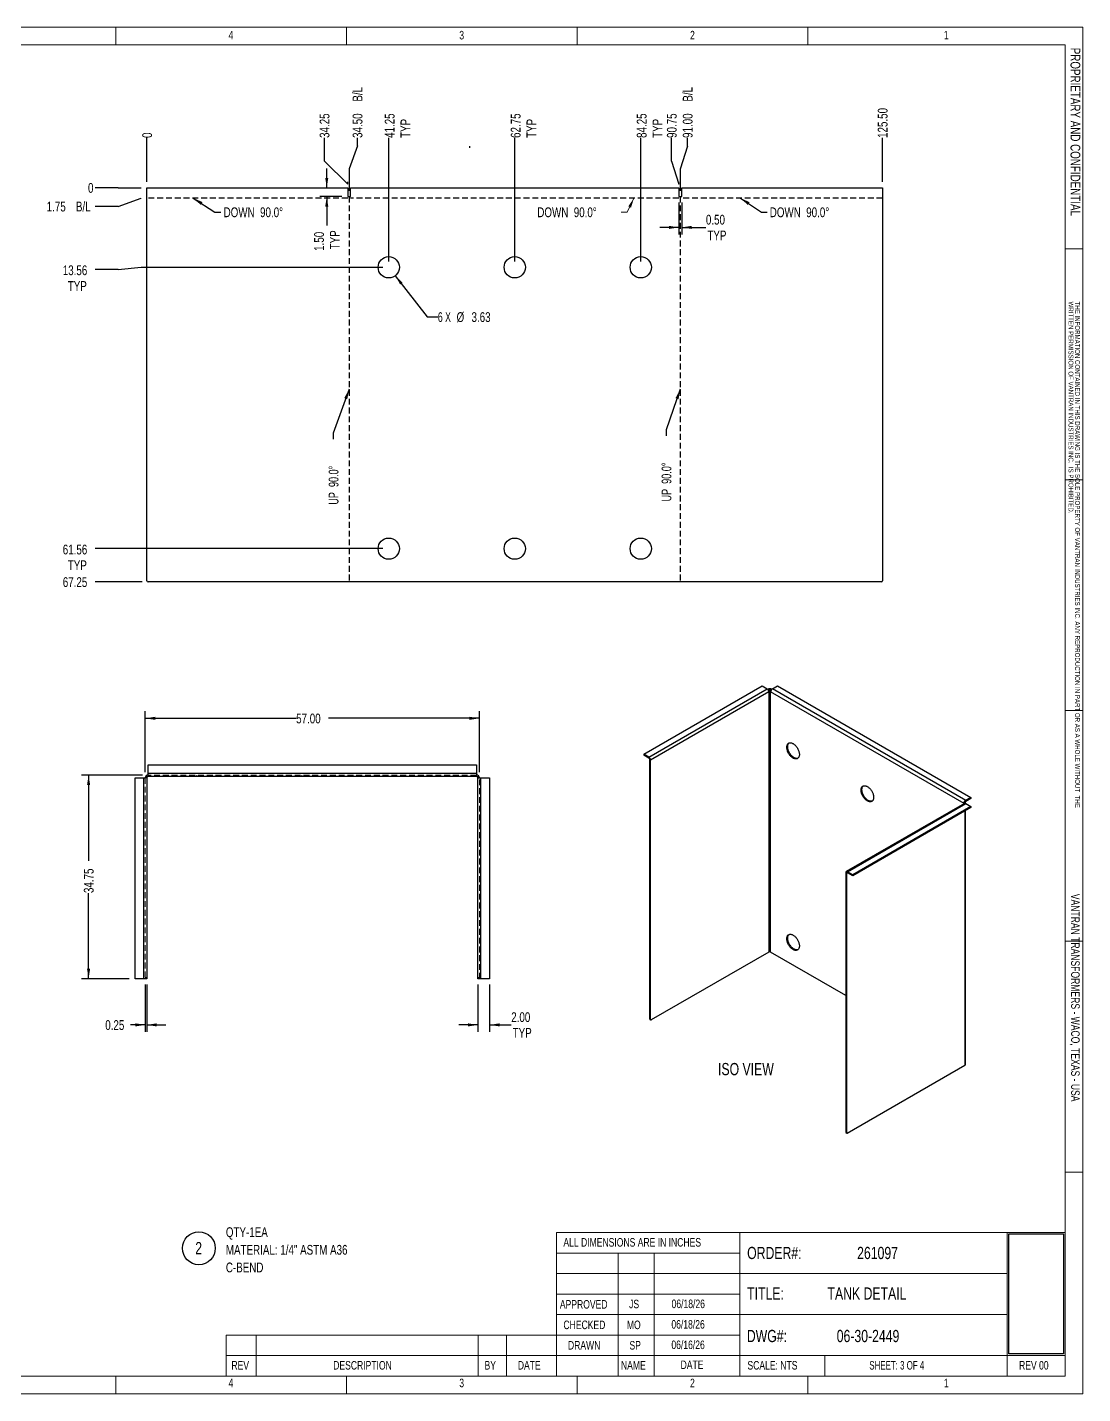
# Model space of a CAD drawing. Header units: inches. Extents: x 1 to 529, y 1 to 374.
# Drawn here: x 240.4 to 528.5, y 0.6 to 373.6 of the extents above; entities that cross this region are included whole.
import ezdxf

# ---------------------------------------------------------------- set-up
doc = ezdxf.new("R2010")
doc.units = ezdxf.units.IN
doc.header["$LTSCALE"] = 32
doc.header["$MEASUREMENT"] = 0
doc.linetypes.add('HIDDEN', pattern=[0.075, 0.05, -0.025])
doc.layers.add('FORMAT', color=7, linetype='Continuous')
doc.styles.add('SLDTEXTSTYLE0', font='TXT', dxfattribs={"width": 0.75})
doc.styles.add('SLDTEXTSTYLE1', font='TXT', dxfattribs={"width": 0.692308})
doc.styles.add('SLDTEXTSTYLE2', font='TXT', dxfattribs={"width": 0.666667})
doc.styles.add('SLDTEXTSTYLE3', font='TXT', dxfattribs={"width": 0.694444})
doc.dimstyles.new('SLDDIMSTYLE0', dxfattribs={"dimtxt": 2.71875, "dimasz": 2.71875, "dimexe": 0, "dimexo": 0.0625, "dimgap": 0.679688, "dimtad": 0, "dimtih": 1, "dimtoh": 1, "dimdec": 0, "dimlfac": 0.625, "dimrnd": 1e-09, "dimdsep": 46, "dimtxsty": 'SLDTEXTSTYLE0', "dimblk1": 'NONE', "dimblk2": 'NONE', "dimsah": 1, "dimcen": 0.09, "dimadec": 0, "dimazin": 2, "dimtfac": 1, "dimtdec": 0, "dimtofl": 0, "dimtmove": 0, "dimatfit": 3, "dimldrblk": 'NONE', "dimfxl": 0, "dimfrac": 2, "dimtolj": 1, "dimtzin": 12, "dimarcsym": 0})
doc.dimstyles.new('SLDDIMSTYLE1', dxfattribs={"dimtxt": 2.71875, "dimasz": 2.71875, "dimexe": 0, "dimexo": 0.0625, "dimgap": 0.679688, "dimtad": 0, "dimtih": 1, "dimtoh": 1, "dimlfac": 0.625, "dimrnd": 1e-09, "dimzin": 12, "dimdsep": 46, "dimtxsty": 'SLDTEXTSTYLE0', "dimblk1": 'NONE', "dimblk2": 'NONE', "dimsah": 1, "dimcen": 0.09, "dimadec": 0, "dimazin": 3, "dimtfac": 1, "dimtofl": 0, "dimtmove": 0, "dimatfit": 3, "dimldrblk": 'NONE', "dimfxl": 0, "dimfrac": 2, "dimtolj": 1, "dimtzin": 12, "dimarcsym": 0})
doc.dimstyles.new('SLDDIMSTYLE17', dxfattribs={"dimtxt": 2.71875, "dimasz": 2.71875, "dimexe": 0, "dimexo": 0.0625, "dimgap": 0.679688, "dimtad": 0, "dimlfac": 0.625, "dimrnd": 1e-09, "dimzin": 4, "dimdsep": 46, "dimtxsty": 'SLDTEXTSTYLE0', "dimsah": 1, "dimcen": 0.09, "dimadec": 0, "dimazin": 1, "dimtfac": 1, "dimtofl": 0, "dimtmove": 0, "dimatfit": 3, "dimfxl": 0, "dimfrac": 2, "dimtolj": 1, "dimtzin": 12, "dimarcsym": 0})
doc.dimstyles.new('SLDDIMSTYLE18', dxfattribs={"dimtxt": 2.71875, "dimasz": 2.71875, "dimexe": 0, "dimexo": 0.0625, "dimgap": 0.679688, "dimtad": 0, "dimlfac": 0.625, "dimrnd": 1e-09, "dimzin": 12, "dimdsep": 46, "dimtxsty": 'SLDTEXTSTYLE0', "dimsah": 1, "dimcen": 0.09, "dimadec": 0, "dimazin": 3, "dimtfac": 1, "dimtofl": 0, "dimtmove": 0, "dimatfit": 3, "dimfxl": 0, "dimfrac": 2, "dimtolj": 1, "dimtzin": 12, "dimarcsym": 0})
doc.dimstyles.new('SLDDIMSTYLE19', dxfattribs={"dimtxt": 2.71875, "dimasz": 2.71875, "dimexe": 0, "dimexo": 0.0625, "dimgap": 0.679688, "dimtad": 0, "dimlfac": 0.625, "dimrnd": 1e-09, "dimdsep": 46, "dimtxsty": 'SLDTEXTSTYLE0', "dimsah": 1, "dimcen": 0.09, "dimadec": 0, "dimazin": 2, "dimtfac": 1, "dimtmove": 0, "dimatfit": 0, "dimfxl": 0, "dimfrac": 2, "dimtolj": 1, "dimtzin": 12, "dimarcsym": 0})
doc.dimstyles.new('SLDDIMSTYLE2', dxfattribs={"dimtxt": 2.71875, "dimasz": 2.71875, "dimexe": 0, "dimexo": 0.0625, "dimgap": 0.679688, "dimtad": 0, "dimtih": 1, "dimtoh": 1, "dimlfac": 0.625, "dimrnd": 1e-09, "dimzin": 4, "dimdsep": 46, "dimtxsty": 'SLDTEXTSTYLE0', "dimblk1": 'NONE', "dimblk2": 'NONE', "dimsah": 1, "dimcen": 0.09, "dimadec": 0, "dimazin": 1, "dimtfac": 1, "dimtofl": 0, "dimtmove": 0, "dimatfit": 3, "dimldrblk": 'NONE', "dimfxl": 0, "dimfrac": 2, "dimtolj": 1, "dimtzin": 12, "dimarcsym": 0})
doc.dimstyles.new('SLDDIMSTYLE3', dxfattribs={"dimtxt": 2.71875, "dimasz": 2.71875, "dimexe": 0, "dimexo": 0.0625, "dimgap": 0.679688, "dimtad": 0, "dimtih": 1, "dimtoh": 1, "dimlfac": 0.625, "dimrnd": 1e-09, "dimzin": 4, "dimdsep": 46, "dimtxsty": 'SLDTEXTSTYLE0', "dimblk1": 'NONE', "dimblk2": 'NONE', "dimsah": 1, "dimcen": 0.09, "dimadec": 0, "dimazin": 1, "dimtfac": 1, "dimtofl": 0, "dimtmove": 0, "dimatfit": 3, "dimldrblk": 'NONE', "dimfxl": 0, "dimfrac": 2, "dimtolj": 1, "dimtzin": 12, "dimarcsym": 0})
doc.dimstyles.new('SLDDIMSTYLE4', dxfattribs={"dimtxt": 2.71875, "dimasz": 2.71875, "dimexe": 0, "dimexo": 0.0625, "dimgap": 0.679688, "dimtad": 0, "dimtih": 1, "dimtoh": 1, "dimlfac": 0.625, "dimrnd": 1e-09, "dimzin": 12, "dimdsep": 46, "dimtxsty": 'SLDTEXTSTYLE0', "dimblk1": 'NONE', "dimblk2": 'NONE', "dimsah": 1, "dimcen": 0.09, "dimadec": 0, "dimazin": 3, "dimtfac": 1, "dimtofl": 0, "dimtmove": 0, "dimatfit": 3, "dimldrblk": 'NONE', "dimfxl": 0, "dimfrac": 2, "dimtolj": 1, "dimtzin": 12, "dimarcsym": 0})
doc.dimstyles.new('SLDDIMSTYLE5', dxfattribs={"dimtxt": 2.71875, "dimasz": 2.71875, "dimexe": 0, "dimexo": 0.0625, "dimgap": 0.679688, "dimtad": 0, "dimlfac": 0.625, "dimrnd": 1e-09, "dimzin": 0, "dimdsep": 46, "dimtxsty": 'SLDTEXTSTYLE0', "dimsah": 1, "dimcen": 0.09, "dimadec": 0, "dimazin": 0, "dimtfac": 1, "dimtmove": 0, "dimatfit": 0, "dimfxl": 0, "dimfrac": 2, "dimtolj": 1, "dimtzin": 12, "dimarcsym": 0})
doc.dimstyles.new('SLDDIMSTYLE6', dxfattribs={"dimtxt": 2.71875, "dimasz": 2.71875, "dimexe": 0, "dimexo": 0.0625, "dimgap": 0.679688, "dimtad": 0, "dimtih": 1, "dimtoh": 1, "dimlfac": 0.625, "dimrnd": 1e-09, "dimzin": 12, "dimdsep": 46, "dimtxsty": 'SLDTEXTSTYLE0', "dimsah": 1, "dimcen": 0, "dimadec": 0, "dimazin": 3, "dimtfac": 1, "dimtofl": 0, "dimtmove": 0, "dimatfit": 3, "dimfxl": 0, "dimfrac": 2, "dimtolj": 1, "dimtzin": 12, "dimarcsym": 0})
doc.dimstyles.new('SLDDIMSTYLE7', dxfattribs={"dimtxt": 2.71875, "dimasz": 2.71875, "dimexe": 0, "dimexo": 0.0625, "dimgap": 0.679688, "dimtad": 0, "dimlfac": 0.625, "dimrnd": 1e-09, "dimzin": 4, "dimdsep": 46, "dimtxsty": 'SLDTEXTSTYLE0', "dimsah": 1, "dimcen": 0.09, "dimadec": 0, "dimazin": 1, "dimtfac": 1, "dimtmove": 0, "dimatfit": 0, "dimfxl": 0, "dimfrac": 2, "dimtolj": 1, "dimtzin": 12, "dimarcsym": 0})
doc.dimstyles.new('SLDDIMSTYLE8', dxfattribs={"dimtxt": 0.18, "dimasz": 2.71875, "dimexe": 0, "dimexo": 0.0625, "dimgap": 0, "dimtad": 0, "dimtih": 1, "dimtoh": 1, "dimdec": 0, "dimrnd": 1e-09, "dimzin": 0, "dimdsep": 46, "dimtxsty": 'Standard', "dimsah": 1, "dimcen": 0.09, "dimadec": 0, "dimazin": 0, "dimtfac": 2.71875, "dimtdec": 0, "dimtofl": 0, "dimtmove": 0, "dimatfit": 3, "dimfxl": 0, "dimfrac": 2, "dimtolj": 1, "dimtzin": 0, "dimarcsym": 0})
picture_1 = doc.add_image_def('image1.bmp', size_in_pixel=(535, 215))

# ---------------------------------------------------------------- blocks, each defined once
blk = doc.blocks.new('SW_NOTE_0_1')
at = {"layer": 'FORMAT', "color": 0}
blk.add_circle((1.21, 2.59), 4.48, dxfattribs=at)
at = {"layer": 'FORMAT', "color": 0, "insert": (1.15, 4.3), "char_height": 3.33, "attachment_point": 2, "style": 'SLDTEXTSTYLE0'}
blk.add_mtext('2', dxfattribs=at)
blk = doc.blocks.new('SW_NOTE_0_2')
at = {"layer": 'FORMAT', "color": 0, "attachment_point": 1, "style": 'SLDTEXTSTYLE0'}
for s, insert, char_height in [('QTY-1EA', (0, 3.44), 2.667), ('MATERIAL: 1/4" ASTM A36', (0, -1.38), 2.6667), ('C-BEND', (0, -6.19), 2.667)]:
    blk.add_mtext(s, dxfattribs=dict(at, insert=insert, char_height=char_height))
blk = doc.blocks.new('SW_NOTE_0_4')
at = {"color": 0, "linetype": 'Continuous', "lineweight": 0, "attachment_point": 1, "rotation": 270, "style": 'SLDTEXTSTYLE0'}
for s, insert, char_height in [('WRITTEN PERMISSION OF VANTRAN INDUSTRIES INC.  IS PROHIBITED.', (-0.06, 0), 1.3333), ('THE INFORMATION CONTAINED IN THIS DRAWING IS THE SOLE PROPERTY OF VANTRAN INDUSTRIES INC. ANY REPRODUCTION IN PART OR AS A WHOLE WITHOUT  THE', (1.72, 0), 1.33333)]:
    blk.add_mtext(s, dxfattribs=dict(at, insert=insert, char_height=char_height))
blk = doc.blocks.new('Drawing View59')
at = {"color": 7, "linetype": 'Continuous', "lineweight": 25}
for p, q in [((0, 0), (0, 107.3)), ((0, 107.3), (54.8, 107.3)), ((54.8, 107.3), (54.8, 104.9)), ((54.8, 104.9), (55.6, 104.9)), ((55.6, 104.9), (55.6, 107.3)), ((55.6, 107.3), (145.2, 107.3)), ((145.2, 107.3), (145.2, 104.9)), ((145.2, 104.9), (146, 104.9)), ((146, 104.9), (146, 107.3)), ((146, 107.3), (200.8, 107.3)), ((200.8, 107.3), (200.8, 0)), ((200.5, -0.3), (0.3, -0.3))]:
    blk.add_line(p, q, dxfattribs=at)
for centre in [(66, 85.6), (100.4, 85.6), (134.8, 85.6), (66, 8.8), (100.4, 8.8), (134.8, 8.8)]:
    blk.add_circle(centre, 2.9, dxfattribs=at)
for centre, start, end in [((0.3, 0), 180, 270), ((200.5, 0), 270, 0)]:
    blk.add_arc(centre, 0.3, start, end, dxfattribs=at)
blk = doc.blocks.new('_D')
at = {"layer": 'FORMAT'}
blk.add_line((273.09, 331.37), (273.09, 343.38), dxfattribs=at)
at = {"layer": 'FORMAT', "insert": (271.8, 343.38), "char_height": 2.67, "attachment_point": 1, "rotation": 90, "style": 'SLDTEXTSTYLE0'}
blk.add_mtext('0', dxfattribs=at)
blk = doc.blocks.new('_None')
blk = doc.blocks.new('_D_1')
at = {"layer": 'FORMAT'}
for p, q in [((321.52, 337.08), (321.52, 343.38)), ((321.52, 337.08), (327.89, 330.78)), ((327.89, 330.78), (327.89, 331.37))]:
    blk.add_line(p, q, dxfattribs=at)
at = {"layer": 'FORMAT', "insert": (320.23, 343.38), "char_height": 2.667, "attachment_point": 1, "rotation": 90, "style": 'SLDTEXTSTYLE0'}
blk.add_mtext('34.25', dxfattribs=at)
blk = doc.blocks.new('_D_2')
at = {"layer": 'FORMAT'}
for p, q in [((330.54, 341.22), (330.54, 343.38)), ((330.54, 341.22), (328.29, 334.92)), ((328.29, 334.92), (328.29, 328.97))]:
    blk.add_line(p, q, dxfattribs=at)
at = {"layer": 'FORMAT', "char_height": 2.667, "attachment_point": 1, "rotation": 90, "style": 'SLDTEXTSTYLE0'}
for s, insert in [('B/L', (329.24, 353.3)), ('34.50', (329.24, 343.38))]:
    blk.add_mtext(s, dxfattribs=dict(at, insert=insert))
blk = doc.blocks.new('_D_3')
at = {"layer": 'FORMAT'}
blk.add_line((339.09, 309.67), (339.09, 343.38), dxfattribs=at)
at = {"layer": 'FORMAT', "char_height": 2.667, "attachment_point": 1, "rotation": 90, "style": 'SLDTEXTSTYLE0'}
for s, insert in [('41.25', (338.01, 343.38)), ('TYP', (342.3, 343.38))]:
    blk.add_mtext(s, dxfattribs=dict(at, insert=insert))
blk = doc.blocks.new('_D_4')
at = {"layer": 'FORMAT'}
blk.add_line((373.49, 309.67), (373.49, 343.38), dxfattribs=at)
at = {"layer": 'FORMAT', "char_height": 2.667, "attachment_point": 1, "rotation": 90, "style": 'SLDTEXTSTYLE0'}
for s, insert in [('62.75', (372.41, 343.38)), ('TYP', (376.7, 343.38))]:
    blk.add_mtext(s, dxfattribs=dict(at, insert=insert))
blk = doc.blocks.new('_D_5')
at = {"layer": 'FORMAT'}
blk.add_line((407.89, 309.67), (407.89, 343.38), dxfattribs=at)
at = {"layer": 'FORMAT', "char_height": 2.667, "attachment_point": 1, "rotation": 90, "style": 'SLDTEXTSTYLE0'}
for s, insert in [('84.25', (406.81, 343.38)), ('TYP', (411.1, 343.38))]:
    blk.add_mtext(s, dxfattribs=dict(at, insert=insert))
blk = doc.blocks.new('_D_6')
at = {"layer": 'FORMAT'}
for p, q in [((416.33, 337.08), (416.33, 343.38)), ((416.33, 337.08), (418.29, 330.78)), ((418.29, 330.78), (418.29, 331.37))]:
    blk.add_line(p, q, dxfattribs=at)
at = {"layer": 'FORMAT', "insert": (415.03, 343.38), "char_height": 2.667, "attachment_point": 1, "rotation": 90, "style": 'SLDTEXTSTYLE0'}
blk.add_mtext('90.75', dxfattribs=at)
blk = doc.blocks.new('_D_7')
at = {"layer": 'FORMAT'}
for p, q in [((420.66, 341.14), (420.66, 343.38)), ((420.66, 341.14), (418.69, 334.84)), ((418.69, 334.84), (418.69, 328.97))]:
    blk.add_line(p, q, dxfattribs=at)
at = {"layer": 'FORMAT', "char_height": 2.667, "attachment_point": 1, "rotation": 90, "style": 'SLDTEXTSTYLE0'}
for s, insert in [('B/L', (419.37, 353.3)), ('91.00', (419.37, 343.38))]:
    blk.add_mtext(s, dxfattribs=dict(at, insert=insert))
blk = doc.blocks.new('_D_8')
at = {"layer": 'FORMAT'}
blk.add_line((473.89, 331.37), (473.89, 343.38), dxfattribs=at)
at = {"layer": 'FORMAT', "insert": (472.6, 343.38), "char_height": 2.667, "attachment_point": 1, "rotation": 90, "style": 'SLDTEXTSTYLE0'}
blk.add_mtext('125.50', dxfattribs=at)
blk = doc.blocks.new('_D_9')
at = {"layer": 'FORMAT'}
for p, q in [((265.23, 329.77), (258.93, 329.77)), ((265.23, 329.77), (271.53, 329.77)), ((271.53, 329.77), (271.49, 329.77))]:
    blk.add_line(p, q, dxfattribs=at)
at = {"layer": 'FORMAT', "insert": (256.99, 331.07), "char_height": 2.67, "attachment_point": 1, "style": 'SLDTEXTSTYLE0'}
blk.add_mtext('0', dxfattribs=at)
blk = doc.blocks.new('_D_10')
at = {"layer": 'FORMAT'}
for p, q in [((265.23, 324.69), (258.93, 324.69)), ((265.23, 324.69), (271.53, 326.97)), ((271.53, 326.97), (271.49, 326.97))]:
    blk.add_line(p, q, dxfattribs=at)
at = {"layer": 'FORMAT', "char_height": 2.667, "attachment_point": 1, "style": 'SLDTEXTSTYLE0'}
for s, insert in [('1.75', (245.71, 325.98)), ('B/L', (253.69, 325.98))]:
    blk.add_mtext(s, dxfattribs=dict(at, insert=insert))
blk = doc.blocks.new('_D_11')
at = {"layer": 'FORMAT'}
for p, q in [((265.23, 307.51), (258.93, 307.51)), ((265.23, 307.51), (271.53, 308.07)), ((271.53, 308.07), (337.49, 308.07))]:
    blk.add_line(p, q, dxfattribs=at)
at = {"layer": 'FORMAT', "char_height": 2.667, "attachment_point": 1, "style": 'SLDTEXTSTYLE0'}
for s, insert in [('13.56', (250.1, 308.59)), ('TYP', (251.47, 304.3))]:
    blk.add_mtext(s, dxfattribs=dict(at, insert=insert))
blk = doc.blocks.new('_D_12')
at = {"layer": 'FORMAT'}
blk.add_line((337.49, 231.27), (258.93, 231.27), dxfattribs=at)
at = {"layer": 'FORMAT', "char_height": 2.667, "attachment_point": 1, "style": 'SLDTEXTSTYLE0'}
for s, insert in [('61.56', (250.1, 232.36)), ('TYP', (251.47, 228.07))]:
    blk.add_mtext(s, dxfattribs=dict(at, insert=insert))
blk = doc.blocks.new('_D_13')
at = {"layer": 'FORMAT'}
blk.add_line((271.79, 222.17), (258.93, 222.17), dxfattribs=at)
at = {"layer": 'FORMAT', "insert": (250.1, 223.47), "char_height": 2.667, "attachment_point": 1, "style": 'SLDTEXTSTYLE0'}
blk.add_mtext('67.25', dxfattribs=at)
blk = doc.blocks.new('_D_14')
at = {"layer": 'FORMAT'}
for p, q in [((418.29, 325.77), (418.29, 317.04)), ((419.09, 325.77), (419.09, 317.04)), ((418.29, 318.96), (413.07, 318.96)), ((419.09, 318.96), (425.68, 318.96))]:
    blk.add_line(p, q, dxfattribs=at)
for points in [[(418.29, 318.96), (415.58, 319.38), (415.58, 318.54)], [(419.09, 318.96), (421.81, 318.54), (421.81, 319.38)]]:
    blk.add_solid(points, dxfattribs=at)
at = {"layer": 'FORMAT', "char_height": 2.667, "attachment_point": 1, "style": 'SLDTEXTSTYLE0'}
for s, insert in [('0.50', (425.68, 322.4)), ('TYP', (426.09, 318.1))]:
    blk.add_mtext(s, dxfattribs=dict(at, insert=insert))
blk = doc.blocks.new('_D_15')
at = {"layer": 'FORMAT'}
for p, q in [((340.87, 305.78), (349.62, 294.52)), ((349.62, 294.52), (352.5, 294.52))]:
    blk.add_line(p, q, dxfattribs=at)
blk.add_solid([(340.87, 305.78), (342.21, 303.38), (342.87, 303.89)], dxfattribs=at)
at = {"layer": 'FORMAT', "char_height": 2.667, "attachment_point": 1}
for s, insert, style in [('6 X', (352.5, 295.81), 'SLDTEXTSTYLE2'), ('%%c', (357.62, 295.81), 'SLDTEXTSTYLE0'), ('3.63', (361.69, 295.81), 'SLDTEXTSTYLE0')]:
    blk.add_mtext(s, dxfattribs=dict(at, insert=insert, style=style))
blk = doc.blocks.new('_D_16')
at = {"layer": 'FORMAT'}
for p, q in [((322.17, 329.77), (322.17, 335)), ((326.29, 327.37), (320.25, 327.37)), ((322.17, 327.37), (322.17, 319.46))]:
    blk.add_line(p, q, dxfattribs=at)
for points in [[(322.17, 329.77), (322.59, 332.49), (321.75, 332.49)], [(322.17, 327.37), (321.75, 324.65), (322.59, 324.65)]]:
    blk.add_solid(points, dxfattribs=at)
at = {"layer": 'FORMAT', "char_height": 2.667, "attachment_point": 1, "rotation": 90, "style": 'SLDTEXTSTYLE0'}
for s, insert in [('1.50', (318.73, 312.56)), ('TYP', (323.03, 312.97))]:
    blk.add_mtext(s, dxfattribs=dict(at, insert=insert))
blk = doc.blocks.new('Drawing View61')
at = {"color": 7, "linetype": 'Continuous', "lineweight": 25}
for p, q in [((-87.58, 13.44), (-55.29, 32.08)), ((-86.17, 12.62), (-53.88, 31.26)), ((-53.41, 30.45), (-85.7, 11.8)), ((-55.29, 32.08), (-53.88, 31.26)), ((-53.41, 30.99), (-53.64, 31.13)), ((-53.64, 31.13), (-53.64, 31.05)), ((-53.41, 30.99), (-53.41, 30.45)), ((-53.41, 30.45), (-53.41, -40.59)), ((-52.94, 30.99), (-52.7, 31.13)), ((-52.94, 30.45), (-52.94, 30.99)), ((-0.14, -0.03), (-52.94, 30.45)), ((-52.94, -40.59), (-52.94, 30.45)), ((-52.7, 31.13), (-52.7, 31.05)), ((-52.46, 31.26), (-51.05, 32.08)), ((0.33, 0.78), (-52.46, 31.26)), ((-51.05, 32.08), (1.75, 1.6)), ((-87.58, 13.44), (-87.58, 13.17)), ((-86.17, 12.62), (-87.58, 13.44)), ((-86.17, 12.35), (-87.58, 13.17)), ((-86.17, 12.35), (-86.17, 12.62)), ((-85.93, 11.94), (-85.7, 11.8)), ((-85.93, -58.89), (-85.93, 11.94)), ((-85.7, -59.03), (-85.7, 11.8)), ((0, 0), (-32.29, -18.64)), ((-0.14, 0.51), (0.1, 0.65)), ((-0.14, 0.51), (-0.14, 0.24)), ((-0.14, 0.24), (0.1, 0.1)), ((-0.14, -0.08), (-0.14, 0.24)), ((0.1, 0.1), (0.1, 0.03)), ((0.29, -0.01), (0.29, 0.38)), ((1.75, 1.6), (0.33, 0.78)), ((1.75, 1.33), (0.33, 0.51)), ((0.33, 0.51), (0.33, 0.78)), ((1.75, 1.6), (1.75, 1.33)), ((-31.96, -18.67), (0.33, -0.03)), ((1.75, -0.85), (-30.54, -19.49)), ((1.75, -1.12), (-30.54, -19.76)), ((0.1, -2.07), (0.1, -71.48)), ((0.29, -71.21), (0.29, -1.96)), ((0.33, -0.03), (1.75, -0.85)), ((1.75, -0.85), (1.75, -1.12)), ((-32.19, -19.08), (-32.43, -18.95)), ((-32.43, -18.95), (-32.43, -89.78)), ((-32.19, -19.08), (-31.96, -18.95)), ((-32.19, -19.08), (-32.19, -89.92)), ((-31.96, -18.95), (-31.96, -18.67)), ((-30.54, -19.49), (-31.96, -18.67)), ((-30.54, -19.76), (-31.96, -18.95)), ((-30.54, -19.49), (-30.54, -19.76)), ((-53.41, -40.59), (-85.52, -59.13)), ((-32.43, -52.43), (-52.94, -40.59)), ((-85.93, -58.89), (-85.7, -59.03)), ((-85.88, -59.01), (-85.65, -59.14)), ((-32.02, -90.02), (0.1, -71.48)), ((-32.43, -89.78), (-32.19, -89.92)), ((-32.38, -89.9), (-32.14, -90.03))]:
    blk.add_line(p, q, dxfattribs=at)
at = {"color": 7, "linetype": 'Continuous', "lineweight": 25, "flags": 128}
for points in [[(-45.1, 13.33), (-45.1, 13.17), (-45.12, 13.01), (-45.16, 12.86), (-45.2, 12.72), (-45.26, 12.59), (-45.33, 12.48), (-45.41, 12.38), (-45.5, 12.3), (-45.6, 12.23), (-45.71, 12.17), (-45.83, 12.14), (-45.95, 12.12), (-46.08, 12.11), (-46.22, 12.13), (-46.36, 12.16), (-46.51, 12.21), (-46.66, 12.27), (-46.81, 12.35), (-46.96, 12.44), (-47.1, 12.55), (-47.25, 12.67), (-47.39, 12.8), (-47.53, 12.95), (-47.66, 13.1), (-47.79, 13.27), (-47.91, 13.44), (-48.02, 13.62), (-48.12, 13.81), (-48.21, 14), (-48.29, 14.19), (-48.36, 14.38), (-48.41, 14.57), (-48.46, 14.76), (-48.49, 14.95), (-48.51, 15.13), (-48.52, 15.31), (-48.51, 15.47), (-48.49, 15.63), (-48.46, 15.78), (-48.41, 15.92), (-48.36, 16.05), (-48.29, 16.16), (-48.21, 16.26), (-48.12, 16.34), (-48.02, 16.41), (-47.91, 16.47), (-47.79, 16.5), (-47.66, 16.52), (-47.53, 16.53), (-47.39, 16.51), (-47.25, 16.48), (-47.1, 16.43), (-46.96, 16.37), (-46.81, 16.29), (-46.66, 16.2), (-46.51, 16.09), (-46.36, 15.97), (-46.22, 15.84), (-46.08, 15.69), (-45.95, 15.54), (-45.83, 15.37), (-45.71, 15.2), (-45.6, 15.02), (-45.5, 14.83), (-45.41, 14.64), (-45.33, 14.45), (-45.26, 14.26), (-45.2, 14.07), (-45.16, 13.88), (-45.12, 13.69), (-45.1, 13.51), (-45.1, 13.33)], [(-48.28, 15.44), (-48.27, 15.61), (-48.25, 15.77), (-48.22, 15.92), (-48.18, 16.06), (-48.12, 16.18), (-48.05, 16.3), (-47.97, 16.4), (-47.89, 16.47)], [(-45.49, 12.31), (-45.59, 12.27), (-45.72, 12.25), (-45.85, 12.25), (-45.99, 12.26), (-46.13, 12.29), (-46.27, 12.34), (-46.42, 12.4), (-46.57, 12.48), (-46.72, 12.58), (-46.87, 12.68), (-47.01, 12.81), (-47.16, 12.94), (-47.29, 13.08), (-47.43, 13.24), (-47.55, 13.41), (-47.67, 13.58), (-47.78, 13.76), (-47.88, 13.94), (-47.97, 14.13), (-48.05, 14.32), (-48.12, 14.52), (-48.18, 14.71), (-48.22, 14.9), (-48.25, 15.08), (-48.27, 15.27), (-48.28, 15.44)], [(-24.83, 1.63), (-24.83, 1.46), (-24.85, 1.3), (-24.89, 1.15), (-24.93, 1.02), (-24.99, 0.89), (-25.06, 0.78), (-25.14, 0.68), (-25.23, 0.59), (-25.33, 0.53), (-25.44, 0.47), (-25.56, 0.44), (-25.68, 0.42), (-25.81, 0.41), (-25.95, 0.43), (-26.09, 0.46), (-26.24, 0.5), (-26.39, 0.57), (-26.54, 0.64), (-26.69, 0.74), (-26.83, 0.85), (-26.98, 0.97), (-27.12, 1.1), (-27.26, 1.25), (-27.39, 1.4), (-27.52, 1.57), (-27.64, 1.74), (-27.75, 1.92), (-27.85, 2.11), (-27.94, 2.29), (-28.02, 2.49), (-28.09, 2.68), (-28.14, 2.87), (-28.19, 3.06), (-28.22, 3.25), (-28.24, 3.43), (-28.25, 3.6), (-28.24, 3.77), (-28.22, 3.93), (-28.19, 4.08), (-28.14, 4.22), (-28.09, 4.35), (-28.02, 4.46), (-27.94, 4.56), (-27.85, 4.64), (-27.75, 4.71), (-27.64, 4.76), (-27.52, 4.8), (-27.39, 4.82), (-27.26, 4.82), (-27.12, 4.81), (-26.98, 4.78), (-26.83, 4.73), (-26.69, 4.67), (-26.54, 4.59), (-26.39, 4.5), (-26.24, 4.39), (-26.09, 4.27), (-25.95, 4.14), (-25.81, 3.99), (-25.68, 3.83), (-25.56, 3.67), (-25.44, 3.5), (-25.33, 3.32), (-25.23, 3.13), (-25.14, 2.94), (-25.06, 2.75), (-24.99, 2.56), (-24.93, 2.37), (-24.89, 2.18), (-24.85, 1.99), (-24.83, 1.81), (-24.83, 1.63)], [(-28.01, 3.74), (-28, 3.91), (-27.98, 4.07), (-27.95, 4.22), (-27.91, 4.36), (-27.85, 4.48), (-27.78, 4.6), (-27.7, 4.69), (-27.62, 4.77)], [(-25.22, 0.6), (-25.32, 0.57), (-25.45, 0.55), (-25.58, 0.55), (-25.72, 0.56), (-25.86, 0.59), (-26, 0.64), (-26.15, 0.7), (-26.3, 0.78), (-26.45, 0.87), (-26.6, 0.98), (-26.74, 1.1), (-26.89, 1.24), (-27.02, 1.38), (-27.16, 1.54), (-27.28, 1.7), (-27.4, 1.88), (-27.51, 2.06), (-27.61, 2.24), (-27.7, 2.43), (-27.78, 2.62), (-27.85, 2.81), (-27.91, 3.01), (-27.95, 3.2), (-27.98, 3.38), (-28, 3.57), (-28.01, 3.74)], [(0, 0), (0.05, 0.02), (0.1, 0.03)], [(0.1, 0.1), (0.17, 0.15), (0.23, 0.21), (0.27, 0.28), (0.29, 0.34), (0.29, 0.41), (0.27, 0.47), (0.23, 0.54), (0.17, 0.6), (0.1, 0.65)], [(0.33, 0.51), (0.29, 0.48), (0.27, 0.47)], [(-31.96, -18.67), (-32.04, -18.64), (-32.12, -18.61), (-32.19, -18.61), (-32.26, -18.63), (-32.32, -18.66), (-32.37, -18.71), (-32.4, -18.78), (-32.42, -18.86), (-32.43, -18.95)], [(-45.1, -38.93), (-45.1, -39.09), (-45.12, -39.25), (-45.16, -39.4), (-45.2, -39.54), (-45.26, -39.67), (-45.33, -39.78), (-45.41, -39.88), (-45.5, -39.96), (-45.6, -40.03), (-45.71, -40.08), (-45.83, -40.12), (-45.95, -40.14), (-46.08, -40.14), (-46.22, -40.13), (-46.36, -40.1), (-46.51, -40.05), (-46.66, -39.99), (-46.81, -39.91), (-46.96, -39.82), (-47.1, -39.71), (-47.25, -39.59), (-47.39, -39.46), (-47.53, -39.31), (-47.66, -39.15), (-47.79, -38.99), (-47.91, -38.82), (-48.02, -38.64), (-48.12, -38.45), (-48.21, -38.26), (-48.29, -38.07), (-48.36, -37.88), (-48.41, -37.69), (-48.46, -37.5), (-48.49, -37.31), (-48.51, -37.13), (-48.52, -36.95), (-48.51, -36.78), (-48.49, -36.62), (-48.46, -36.47), (-48.41, -36.34), (-48.36, -36.21), (-48.29, -36.1), (-48.21, -36), (-48.12, -35.91), (-48.02, -35.85), (-47.91, -35.79), (-47.79, -35.76), (-47.66, -35.74), (-47.53, -35.73), (-47.39, -35.75), (-47.25, -35.78), (-47.1, -35.82), (-46.96, -35.89), (-46.81, -35.97), (-46.66, -36.06), (-46.51, -36.17), (-46.36, -36.29), (-46.22, -36.42), (-46.08, -36.57), (-45.95, -36.72), (-45.83, -36.89), (-45.71, -37.06), (-45.6, -37.24), (-45.5, -37.43), (-45.41, -37.61), (-45.33, -37.81), (-45.26, -38), (-45.2, -38.19), (-45.16, -38.38), (-45.12, -38.57), (-45.1, -38.75), (-45.1, -38.93)], [(-48.28, -36.82), (-48.27, -36.65), (-48.25, -36.49), (-48.22, -36.34), (-48.18, -36.2), (-48.12, -36.07), (-48.05, -35.96), (-47.97, -35.86), (-47.89, -35.79)], [(-45.49, -39.95), (-45.59, -39.98), (-45.72, -40), (-45.85, -40.01), (-45.99, -39.99), (-46.13, -39.96), (-46.27, -39.92), (-46.42, -39.85), (-46.57, -39.78), (-46.72, -39.68), (-46.87, -39.57), (-47.01, -39.45), (-47.16, -39.32), (-47.29, -39.17), (-47.43, -39.02), (-47.55, -38.85), (-47.67, -38.68), (-47.78, -38.5), (-47.88, -38.32), (-47.97, -38.13), (-48.05, -37.93), (-48.12, -37.74), (-48.18, -37.55), (-48.22, -37.36), (-48.25, -37.17), (-48.27, -36.99), (-48.28, -36.82)]]:
    blk.add_lwpolyline(points, dxfattribs=at)
at = {"color": 7, "linetype": 'Continuous', "lineweight": 25}
for centre, radius, start, end in [((-54.33, 30.52), 0.868, 37.9787, 58.8941), ((-53.17, 30.22), 1.02, 62.4805, 117.5195), ((-54.43, 30.4), 1.02, 2.6393, 39.7721), ((-53.17, 30.54), 0.512, 62.6097, 117.3903), ((-51.91, 30.4), 1.02, 140.2279, 177.3607), ((-52.02, 30.52), 0.868, 121.1059, 142.0213), ((-86.72, 11.76), 1.02, 2.4763, 57.5237), ((-86.45, 11.92), 0.512, 2.6055, 57.3945), ((-0.19, 0.38), 0.146, 290.7834, 69.2166), ((0.11, -0.38), 0.409, 57.6507, 92.3578), ((0.77, 0.06), 0.841, 120.9521, 138.2763), ((-32.05, -19.06), 0.146, 50.7967, 189.214), ((-53.17, -41.05), 0.512, 62.6097, 117.3903), ((-85.81, -58.91), 0.123, 173.7012, 234.9867), ((-85.59, -59.05), 0.109, 170.786, 309.2033), ((-0.04, -71.18), 0.335, 294.3332, 354.3466), ((-32.31, -89.79), 0.123, 173.7012, 234.9867), ((-32.09, -89.94), 0.109, 170.786, 309.2033)]:
    blk.add_arc(centre, radius, start, end, dxfattribs=at)
blk = doc.blocks.new('Drawing View111')
at = {"color": 7, "linetype": 'Continuous', "lineweight": 25}
for p, q in [((3.6, 56), (3.6, 58.4)), ((3.6, 58.4), (93.2, 58.4)), ((93.2, 56), (3.6, 56)), ((3.6, 55.6), (3.6, 56)), ((93.2, 58.4), (93.2, 56)), ((93.2, 56), (93.2, 55.6)), ((0, 0), (0, 54.8)), ((0, 54.8), (2.4, 54.8)), ((2.4, 0), (2.4, 54.8)), ((2.4, 54.8), (2.8, 54.8)), ((3.2, 54.8), (2.8, 54.8)), ((3.2, 54.8), (3.2, 0)), ((3.6, 55.2), (3.6, 55.6)), ((93.2, 55.2), (3.6, 55.2)), ((93.2, 55.2), (93.2, 55.6)), ((93.6, 54.8), (94, 54.8)), ((93.6, 0), (93.6, 54.8)), ((94, 54.8), (94.4, 54.8)), ((94.4, 54.8), (96.8, 54.8)), ((94.4, 0), (94.4, 54.8)), ((96.8, 54.8), (96.8, 0)), ((2.4, 0), (0, 0)), ((94.4, 0), (93.6, 0)), ((96.8, 0), (94.4, 0)), ((3.2, 0), (2.4, 0))]:
    blk.add_line(p, q, dxfattribs=at)
at = {"color": 7, "linetype": 'HIDDEN', "lineweight": 18}
for p, q in [((2.8, 54.8), (2.8, 0)), ((93.2, 55.6), (3.6, 55.6)), ((11.1, 55.6), (11.1, 55.2)), ((16.9, 55.2), (16.9, 55.6)), ((45.5, 55.6), (45.5, 55.2)), ((51.3, 55.2), (51.3, 55.6)), ((79.9, 55.6), (79.9, 55.2)), ((85.7, 55.2), (85.7, 55.6)), ((94, 0), (94, 54.8)), ((3.2, 0.3), (2.8, 0.3)), ((94, 0.3), (93.6, 0.3))]:
    blk.add_line(p, q, dxfattribs=at)
at = {"color": 7, "linetype": 'Continuous', "lineweight": 25}
for centre, radius, start, end in [((3.6, 54.8), 0.8, 90, 180), ((3.6, 54.8), 0.4, 90, 180), ((93.2, 54.8), 0.8, 0, 90), ((93.2, 54.8), 0.4, 0, 90)]:
    blk.add_arc(centre, radius, start, end, dxfattribs=at)
blk = doc.blocks.new('_D_32')
at = {"layer": 'FORMAT'}
for p, q in [((272.63, 170.27), (272.63, 186.87)), ((363.83, 170.27), (363.83, 186.87)), ((272.63, 184.95), (313.81, 184.95)), ((363.83, 184.95), (322.65, 184.95))]:
    blk.add_line(p, q, dxfattribs=at)
for points in [[(272.63, 184.95), (275.35, 184.53), (275.35, 185.37)], [(363.83, 184.95), (361.11, 185.37), (361.11, 184.53)]]:
    blk.add_solid(points, dxfattribs=at)
at = {"layer": 'FORMAT', "insert": (313.81, 186.24), "char_height": 2.667, "attachment_point": 1, "style": 'SLDTEXTSTYLE0'}
blk.add_mtext('57.00', dxfattribs=at)
blk = doc.blocks.new('_D_33')
at = {"layer": 'FORMAT'}
for p, q in [((271.83, 169.47), (255.23, 169.47)), ((257.15, 169.47), (257.15, 146.09)), ((257.15, 113.87), (257.15, 137.25)), ((268.23, 113.87), (255.23, 113.87))]:
    blk.add_line(p, q, dxfattribs=at)
for points in [[(257.15, 169.47), (256.73, 166.75), (257.57, 166.75)], [(257.15, 113.87), (257.57, 116.59), (256.73, 116.59)]]:
    blk.add_solid(points, dxfattribs=at)
at = {"layer": 'FORMAT', "insert": (255.86, 137.25), "char_height": 2.667, "attachment_point": 1, "rotation": 90, "style": 'SLDTEXTSTYLE0'}
blk.add_mtext('34.75', dxfattribs=at)
blk = doc.blocks.new('_D_34')
at = {"layer": 'FORMAT'}
for p, q in [((272.63, 112.27), (272.63, 99.35)), ((273.03, 112.27), (273.03, 99.35)), ((272.63, 101.27), (268.6, 101.27)), ((273.03, 101.27), (278.26, 101.27))]:
    blk.add_line(p, q, dxfattribs=at)
for points in [[(272.63, 101.27), (269.91, 101.69), (269.91, 100.85)], [(273.03, 101.27), (275.75, 100.85), (275.75, 101.69)]]:
    blk.add_solid(points, dxfattribs=at)
at = {"layer": 'FORMAT', "insert": (261.7, 102.56), "char_height": 2.667, "attachment_point": 1, "style": 'SLDTEXTSTYLE0'}
blk.add_mtext('0.25', dxfattribs=at)
blk = doc.blocks.new('_D_35')
at = {"layer": 'FORMAT'}
for p, q in [((363.43, 112.27), (363.43, 99.35)), ((366.63, 112.27), (366.63, 99.35)), ((363.43, 101.27), (358.2, 101.27)), ((366.63, 101.27), (372.53, 101.27))]:
    blk.add_line(p, q, dxfattribs=at)
for points in [[(363.43, 101.27), (360.71, 101.69), (360.71, 100.85)], [(366.63, 101.27), (369.35, 100.85), (369.35, 101.69)]]:
    blk.add_solid(points, dxfattribs=at)
at = {"layer": 'FORMAT', "char_height": 2.667, "attachment_point": 1, "style": 'SLDTEXTSTYLE0'}
for s, insert in [('2.00', (372.53, 104.71)), ('TYP', (372.93, 100.42))]:
    blk.add_mtext(s, dxfattribs=dict(at, insert=insert))

msp = doc.modelspace()

# ---------------------------------------------------------------- linework, layer by layer
at = {"color": 7, "linetype": 'Continuous', "lineweight": 18}
for p, q in [((0.598, 373.575), (528.535, 373.575)), ((264.567, 368.775), (264.567, 373.575)), ((327.559, 368.775), (327.559, 373.575)), ((390.551, 368.775), (390.551, 373.575)), ((453.543, 368.775), (453.543, 373.575)), ((528.535, 373.575), (528.535, 0.598)), ((264.567, 372.616), (264.567, 368.774)), ((5.398, 368.775), (523.735, 368.775)), ((523.735, 368.775), (523.735, 5.398)), ((523.735, 313.071), (528.535, 313.071)), ((523.735, 250.079), (528.535, 250.079)), ((527.577, 187.087), (523.734, 187.087)), ((523.735, 187.087), (528.535, 187.087)), ((524.535, 187.087), (528.055, 187.087)), ((523.735, 124.094), (528.535, 124.094)), ((523.735, 61.102), (528.535, 61.102)), ((523.735, 44.593), (384.924, 44.593)), ((384.924, 5.393), (384.924, 44.593)), ((434.978, 44.593), (434.978, 5.393)), ((507.893, 44.593), (507.893, 5.393)), ((434.978, 38.993), (384.924, 38.993)), ((401.697, 5.393), (401.697, 38.993)), ((411.554, 5.393), (411.554, 38.993)), ((507.893, 33.393), (384.924, 33.393)), ((434.978, 27.793), (384.924, 27.793)), ((507.893, 22.193), (384.924, 22.193)), ((434.978, 16.593), (294.698, 16.593)), ((294.698, 5.393), (294.698, 16.593)), ((302.907, 5.393), (302.907, 16.593)), ((363.543, 5.393), (363.543, 16.593)), ((371.214, 5.393), (371.214, 16.593)), ((523.735, 10.993), (294.698, 10.993)), ((458.101, 10.993), (458.101, 5.393)), ((523.735, 5.398), (5.398, 5.398)), ((264.567, 1.557), (264.567, 5.4)), ((264.567, 5.398), (264.567, 0.598)), ((327.559, 5.398), (327.559, 0.598)), ((390.551, 5.398), (390.551, 0.598)), ((453.543, 5.398), (453.543, 0.598)), ((528.535, 0.598), (0.598, 0.598))]:
    msp.add_line(p, q, dxfattribs=at)
at = {"color": 7, "linetype": 'HIDDEN'}
for p, q in [((327.894, 326.974), (273.094, 326.974)), ((328.294, 327.374), (328.294, 222.174)), ((418.294, 326.974), (328.694, 326.974)), ((418.694, 327.374), (418.694, 222.174)), ((473.894, 326.974), (419.094, 326.974))]:
    msp.add_line(p, q, dxfattribs=at)
at = {"color": 7, "linetype": 'Continuous', "lineweight": 0, "flags": 128}
msp.add_lwpolyline([(402.573, 323.109), (404.173, 323.109), (406.046, 326.974)], dxfattribs=at)
at = {"color": 7, "linetype": 'Continuous', "lineweight": 0}
msp.add_solid([(406.046, 326.974), (404.484, 324.709), (405.237, 324.345)], dxfattribs=at)
at = {"layer": 'FORMAT'}
msp.add_line((361.235, 340.674), (361.235, 341.123), dxfattribs=at)

# ---------------------------------------------------------------- block references
at = {"color": 7, "linetype": 'Continuous', "lineweight": 25}
for name, p in [('Drawing View59', (273.094, 222.474)), ('Drawing View61', (496.287, 161.745)), ('Drawing View111', (269.83, 113.871))]:
    msp.add_blockref(name, p, dxfattribs=at)
at = {"color": 7, "linetype": 'Continuous', "lineweight": 0}
msp.add_blockref('SW_NOTE_0_4', (526.068, 298.719), dxfattribs=at)
at = {"layer": 'FORMAT'}
for name, p in [('SW_NOTE_0_1', (286.052, 37.701)), ('SW_NOTE_0_2', (294.629, 42.581))]:
    msp.add_blockref(name, p, dxfattribs=at)

# ---------------------------------------------------------------- texts
at = {"color": 7, "linetype": 'Continuous', "lineweight": 0}
for s, insert, char_height, attachment_point, style in [('4', (296.016, 372.608), 2.333, 2, 'SLDTEXTSTYLE0'), ('3', (359.008, 372.608), 2.333, 2, 'SLDTEXTSTYLE0'), ('2', (422, 372.608), 2.333, 2, 'SLDTEXTSTYLE0'), ('1', (491.292, 372.608), 2.333, 2, 'SLDTEXTSTYLE0'), ('DOWN  90.0°', (294.013, 324.418), 2.66667, 1, 'SLDTEXTSTYLE0'), ('DOWN  90.0°', (379.651, 324.418), 2.66667, 1, 'SLDTEXTSTYLE0'), ('DOWN  90.0°', (443.109, 324.418), 2.66667, 1, 'SLDTEXTSTYLE0'), ('ORDER#:', (436.934, 40.674), 3.3333, 1, 'SLDTEXTSTYLE0'), ('261097', (466.964, 40.674), 3.3333, 1, 'SLDTEXTSTYLE0'), ('TITLE:', (436.934, 29.61), 3.3333, 1, 'SLDTEXTSTYLE0'), ('TANK DETAIL', (458.877, 29.61), 3.33333, 1, 'SLDTEXTSTYLE0'), ('CHECKED', (386.789, 20.553), 2.3333, 1, 'SLDTEXTSTYLE0'), ('MO', (404.113, 20.553), 2.3333, 1, 'SLDTEXTSTYLE0'), ('06/18/26', (416.258, 20.688), 2.3333, 1, 'SLDTEXTSTYLE0'), ('DRAWN', (388.025, 14.974), 2.3333, 1, 'SLDTEXTSTYLE0'), ('SP', (404.812, 14.974), 2.3333, 1, 'SLDTEXTSTYLE0'), ('06/16/26', (416.258, 15.109), 2.3333, 1, 'SLDTEXTSTYLE0'), ('DWG#:', (436.852, 18.01), 3.3333, 1, 'SLDTEXTSTYLE0'), ('06-30-2449', (461.386, 18.01), 3.3333, 1, 'SLDTEXTSTYLE0'), ('REV', (296.141, 9.515), 2.3333, 1, 'SLDTEXTSTYLE0'), ('DESCRIPTION', (323.936, 9.515), 2.33333, 1, 'SLDTEXTSTYLE0'), ('BY', (365.246, 9.515), 2.3333, 1, 'SLDTEXTSTYLE0'), ('DATE', (374.332, 9.515), 2.3333, 1, 'SLDTEXTSTYLE0'), ('NAME', (402.492, 9.515), 2.3333, 1, 'SLDTEXTSTYLE0'), ('DATE', (418.772, 9.65), 2.3333, 1, 'SLDTEXTSTYLE0'), ('SCALE: NTS', (437.018, 9.515), 2.3333, 1, 'SLDTEXTSTYLE0'), ('SHEET: 3 OF 4', (470.285, 9.515), 2.33333, 1, 'SLDTEXTSTYLE1'), ('REV 00', (511.168, 9.515), 2.3333, 1, 'SLDTEXTSTYLE0'), ('4', (296.016, 4.696), 2.333, 2, 'SLDTEXTSTYLE0'), ('3', (359.008, 4.696), 2.333, 2, 'SLDTEXTSTYLE0'), ('2', (422, 4.696), 2.333, 2, 'SLDTEXTSTYLE0'), ('1', (491.292, 4.696), 2.333, 2, 'SLDTEXTSTYLE0')]:
    msp.add_mtext(s, dxfattribs=dict(at, insert=insert, char_height=char_height, attachment_point=attachment_point, style=style))
for s, insert, char_height, attachment_point, rotation, style in [('PROPRIETARY AND CONFIDENTIAL', (527.882, 367.994), 2.66667, 1, 270, 'SLDTEXTSTYLE0'), ('UP  90.0°', (322.697, 243.266), 2.6667, 1, 90, 'SLDTEXTSTYLE3'), ('UP  90.0°', (413.582, 244.143), 2.6667, 1, 90, 'SLDTEXTSTYLE3'), ('VANTRAN TRANSFORMERS - WACO, TEXAS - USA', (527.723, 108.702), 2.33333, 2, 270, 'SLDTEXTSTYLE0')]:
    msp.add_mtext(s, dxfattribs=dict(at, insert=insert, char_height=char_height, attachment_point=attachment_point, rotation=rotation, style=style))
at = {"layer": 'FORMAT', "attachment_point": 1, "style": 'SLDTEXTSTYLE0'}
for s, insert, char_height in [('ISO VIEW', (428.989, 90.869), 3.3333), ('ALL DIMENSIONS ARE IN INCHES', (386.774, 43.079), 2.33333), ('APPROVED', (385.812, 26.153), 2.3333), ('JS', (404.716, 26.246), 2.3333), ('06/18/26', (416.309, 26.288), 2.3333)]:
    msp.add_mtext(s, dxfattribs=dict(at, insert=insert, char_height=char_height))

# ---------------------------------------------------------------- dimensions: what is measured, and where the dimension line sits
at = {"layer": 'FORMAT'}
for feature_location, offset, dtype, text, dimstyle, picture, middle in [((328.294, 327.374), (2.242, 16.003), 1, '<> B/L', 'SLDDIMSTYLE2', '_D_2', (330.536, 350.962)), ((418.694, 327.374), (1.967, 16.003), 1, '<> B/L', 'SLDDIMSTYLE3', '_D_7', (420.661, 350.962)), ((339.094, 308.074), (0, 35.303), 1, '<>\\PTYP', 'SLDDIMSTYLE1', '_D_3', (339.094, 347.797)), ((373.494, 308.074), (0, 35.303), 1, '<>\\PTYP', 'SLDDIMSTYLE1', '_D_4', (373.494, 347.797)), ((407.894, 308.074), (0, 35.303), 1, '<>\\PTYP', 'SLDDIMSTYLE1', '_D_5', (407.894, 347.797)), ((273.094, 326.974), (-14.159, -2.284), 0, '<> B/L', 'SLDDIMSTYLE1', '_D_10', (252.32, 324.689)), ((339.094, 308.074), (-80.159, -0.568), 0, '<>\\PTYP', 'SLDDIMSTYLE4', '_D_11', (254.515, 307.506)), ((339.094, 231.274), (-80.159, 0), 0, '<>\\PTYP', 'SLDDIMSTYLE4', '_D_12', (254.515, 231.274))]:
    dim = msp.add_ordinate_dim(feature_location=feature_location, offset=offset, dtype=dtype, origin=(273.094, 329.774), text=text, dimstyle=dimstyle, dxfattribs=at)
    dim.commit()
    dim.dimension.update_dxf_attribs({"geometry": picture, "text_midpoint": middle})
for feature_location, offset, dtype, origin, dimstyle, picture, middle in [((473.894, 329.774), (0, 13.603), 1, (273.094, 329.774), 'SLDDIMSTYLE2', '_D_8', (473.894, 348.767)), ((327.894, 329.774), (-6.372, 13.603), 1, (273.094, 329.774), 'SLDDIMSTYLE1', '_D_1', (321.521, 347.797)), ((418.294, 329.774), (-1.967, 13.603), 1, (273.094, 329.774), 'SLDDIMSTYLE1', '_D_6', (416.327, 347.797)), ((273.093822195, 329.773701506), (0, 13.603104415), 1, (273.093822195, 329.773701506), 'SLDDIMSTYLE0', '_D', (273.093822195, 344.347176285)), ((273.394, 222.174), (-14.459, 0), 0, (273.094, 329.774), 'SLDDIMSTYLE1', '_D_13', (254.515, 222.174)), ((273.093822195, 329.773701506), (-14.159102509, 0), 0, (273.093822195, 329.773701506), 'SLDDIMSTYLE0', '_D_9', (257.964349322, 329.773701506))]:
    dim = msp.add_ordinate_dim(feature_location=feature_location, offset=offset, dtype=dtype, origin=origin, dimstyle=dimstyle, dxfattribs=at)
    dim.commit()
    dim.dimension.update_dxf_attribs({"geometry": picture, "text_midpoint": middle})
dim = msp.add_linear_dim(base=(322.171, 327.374), p1=(327.894, 329.774), p2=(327.894, 327.374), angle=90, text='<>\\PTYP', dimstyle='SLDDIMSTYLE7', dxfattribs=at)
dim.commit()
dim.dimension.update_dxf_attribs({"geometry": '_D_16', "text_midpoint": (322.171, 316.011), "dimtype": 160})
for base, p1, p2, dimstyle, picture, middle in [((419.094, 318.959), (418.294, 327.374), (419.094, 327.374), 'SLDDIMSTYLE5', '_D_14', (429.134, 318.959)), ((366.63, 101.273), (363.43, 113.871), (366.63, 113.871), 'SLDDIMSTYLE7', '_D_35', (375.977, 101.273))]:
    dim = msp.add_linear_dim(base=base, p1=p1, p2=p2, text='<>\\PTYP', dimstyle=dimstyle, dxfattribs=at)
    dim.commit()
    dim.dimension.update_dxf_attribs({"geometry": picture, "text_midpoint": middle, "dimtype": 160})
dim = msp.add_diameter_dim_2p(p1=(337.3149, 310.364), p2=(340.8727, 305.7834), text='6 X<>', dimstyle='SLDDIMSTYLE6', dxfattribs=at)
dim.commit()
dim.dimension.update_dxf_attribs({"geometry": '_D_15', "text_midpoint": (360.546, 294.5211), "dimtype": 163})
for base, p1, p2, dimstyle, picture, middle in [((363.83, 184.953), (272.63, 168.671), (363.83, 168.671), 'SLDDIMSTYLE17', '_D_32', (318.23, 184.953)), ((273.03, 101.273), (272.63, 113.871), (273.03, 113.871), 'SLDDIMSTYLE19', '_D_34', (265.153, 101.273))]:
    dim = msp.add_linear_dim(base=base, p1=p1, p2=p2, dimstyle=dimstyle, dxfattribs=at)
    dim.commit()
    dim.dimension.update_dxf_attribs({"geometry": picture, "text_midpoint": middle, "dimtype": 160})
dim = msp.add_linear_dim(base=(257.148, 113.871), p1=(273.43, 169.471), p2=(269.83, 113.871), angle=90, dimstyle='SLDDIMSTYLE18', dxfattribs=at)
dim.commit()
dim.dimension.update_dxf_attribs({"geometry": '_D_33', "text_midpoint": (257.148, 141.671), "dimtype": 160})

# ---------------------------------------------------------------- pictures from other files: only their frames are drawn
image = msp.add_image(picture_1, insert=(508.369, 44.25), size_in_units=(32.796, 14.907), rotation=-90)
image.dxf.flags = 7

# ---------------------------------------------------------------- leaders
at = {"color": 7, "linetype": 'Continuous', "lineweight": 0}
for points in [[(285.714, 326.974), (291.658, 323.109), (293.258, 323.109)], [(435.111, 326.974), (440.822, 323.109), (442.422, 323.109)], [(328.294, 274.774), (323.896, 262.777), (323.896, 261.177)], [(418.694, 274.774), (414.81, 263.68), (414.81, 262.08)]]:
    msp.add_leader(points, dimstyle='SLDDIMSTYLE8', dxfattribs=at)

doc.saveas('drawing.dxf')
